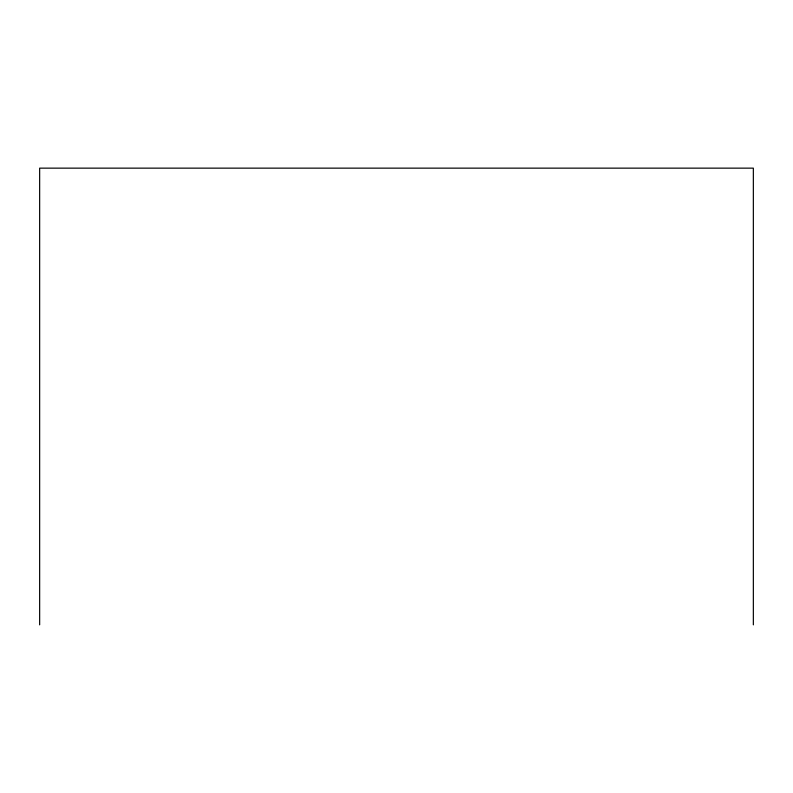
<?xml version="1.0" encoding="UTF-8"?>
<svg xmlns="http://www.w3.org/2000/svg" width="793" height="793" viewBox="0 0 793 793"><rect width="100%" height="100%" fill="white"/><g stroke="black" fill="none" stroke-linecap="round" stroke-linejoin="round"><path stroke-width="1.19" d="M753.35 624.854L753.35 168.146L39.65 168.146L39.65 624.854"/></g></svg>
